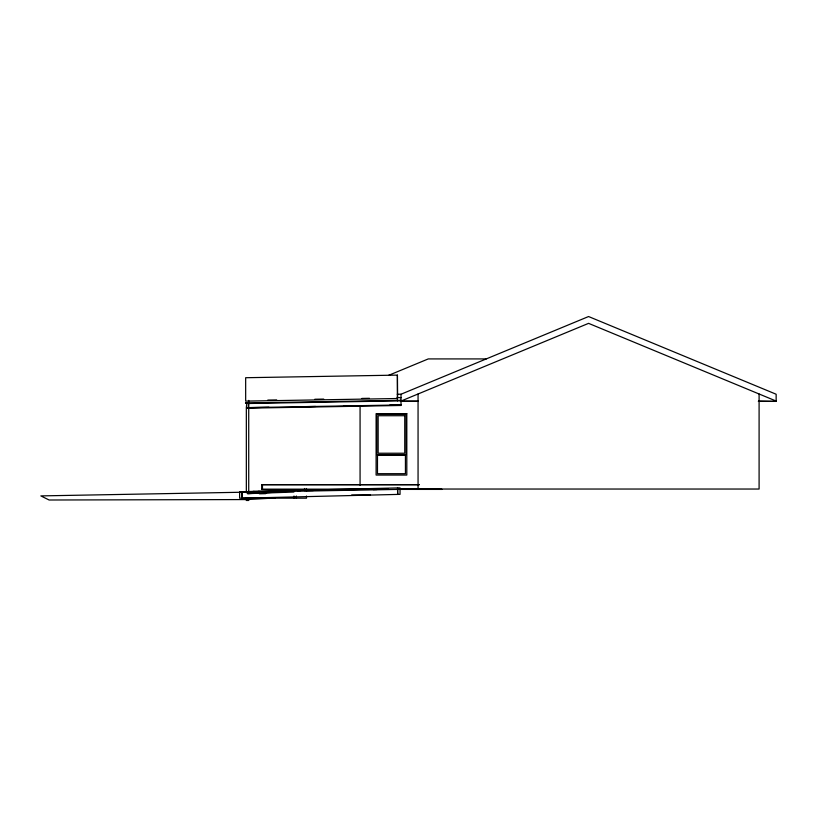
<?xml version="1.0" encoding="UTF-8"?>
<svg xmlns="http://www.w3.org/2000/svg" width="817" height="817" viewBox="0 0 817 817"><rect width="100%" height="100%" fill="white"/><g stroke="black" fill="none" stroke-linecap="round" stroke-linejoin="round"><path stroke-width="1.23" d="M248.215 408.112L248.725 400.401M388.575 375.36L428.282 358.918L486.258 358.918M397.225 394.233L401.004 394.233L588.577 316.536L776.15 394.233L776.15 401.392L758.329 401.392M401.004 401.055L588.577 323.358L776.15 401.055M275.115 497.962L247.531 499.565L49.112 500.004L40.85 495.899L418.059 489.036L418.059 393.988M258.815 493.06L247.531 493.642L293.916 492.038M263.83 492.804L272.602 492.355M243.272 492.243L254.751 491.957M275.625 491.344L288.044 491.037M305.425 490.619L313.33 490.527M343.896 489.781L388.463 488.689M373.195 489.608L377.015 489.516M244.212 491.711L254.312 491.497M258.101 491.425L288.391 490.792M297.225 490.598L301.013 490.527M259.408 493.785L265.719 493.652M397.399 375.115L245.662 377.72L245.672 401.127L397.419 398.512L397.409 375.115L397.593 397.644M267.792 400.075L276.687 399.911M314.811 399.247L323.706 399.094M361.839 398.43L369.458 398.298M245.549 402.995L400.973 400.33L401.055 405.467L248.807 408.143L248.715 402.985M245.488 402.995L249.297 402.934M400.984 400.841L248.725 403.496L246.846 402.995L246.336 407.591L246.846 408.112M268.967 407.264L248.797 407.622L401.055 404.936L389.627 405.15M296.694 406.784L315.597 406.457M343.957 405.947L361.717 405.63M400.269 489.117L418.059 489.036L405.579 488.975M397.225 397.644L401.004 397.644M400.412 401.055L418.059 401.055M758.717 401.055L775.302 401.392M418.059 401.392L401.004 401.392L401.004 394.233M261.889 484.644L419.223 484.644M419.223 484.706L262.471 484.706L262.471 489.352L373.216 489.352M400.412 489.036L759.095 489.036L759.095 393.988M399.952 489.352L441.966 489.352M261.889 489.414L369.396 489.414M399.952 489.414L441.966 489.414M253.056 491.405L259.54 491.405M244.283 491.609L250.758 491.609M254.281 491.701L239.616 491.701L239.616 498.176L306.508 498.176L306.508 496.021M253.311 491.763L242.006 491.763L242.006 498.176M351.667 494.979L370.499 494.979M397.419 396.827L397.419 400.912M360.072 406.151L360.072 485.216M306.457 488.495L306.457 490.66M304.537 488.495L304.537 490.66M296.387 496.021L296.387 498.176M294.008 496.021L294.008 498.176M261.818 484.706L261.818 489.352M248.725 492.876L248.725 408.112L246.336 408.112L246.336 492.876M248.725 497.931L248.725 500.464L246.336 500.464L246.336 497.931M397.532 487.923L242.006 491.722L242.169 498.196L400.044 494.356L400.044 487.882L397.654 487.882L397.654 494.356L397.532 487.923M406.805 413.668L376.106 413.668L376.106 475.055L406.805 475.055L406.805 413.668M406.12 414.352L376.79 414.352L376.79 454.599L406.12 454.599L406.12 414.352M404.752 415.72L378.148 415.72L378.148 453.231L404.752 453.231L404.752 415.72M405.436 455.273L377.474 455.273L377.474 473.697L405.436 473.697L405.436 455.273"/></g></svg>
